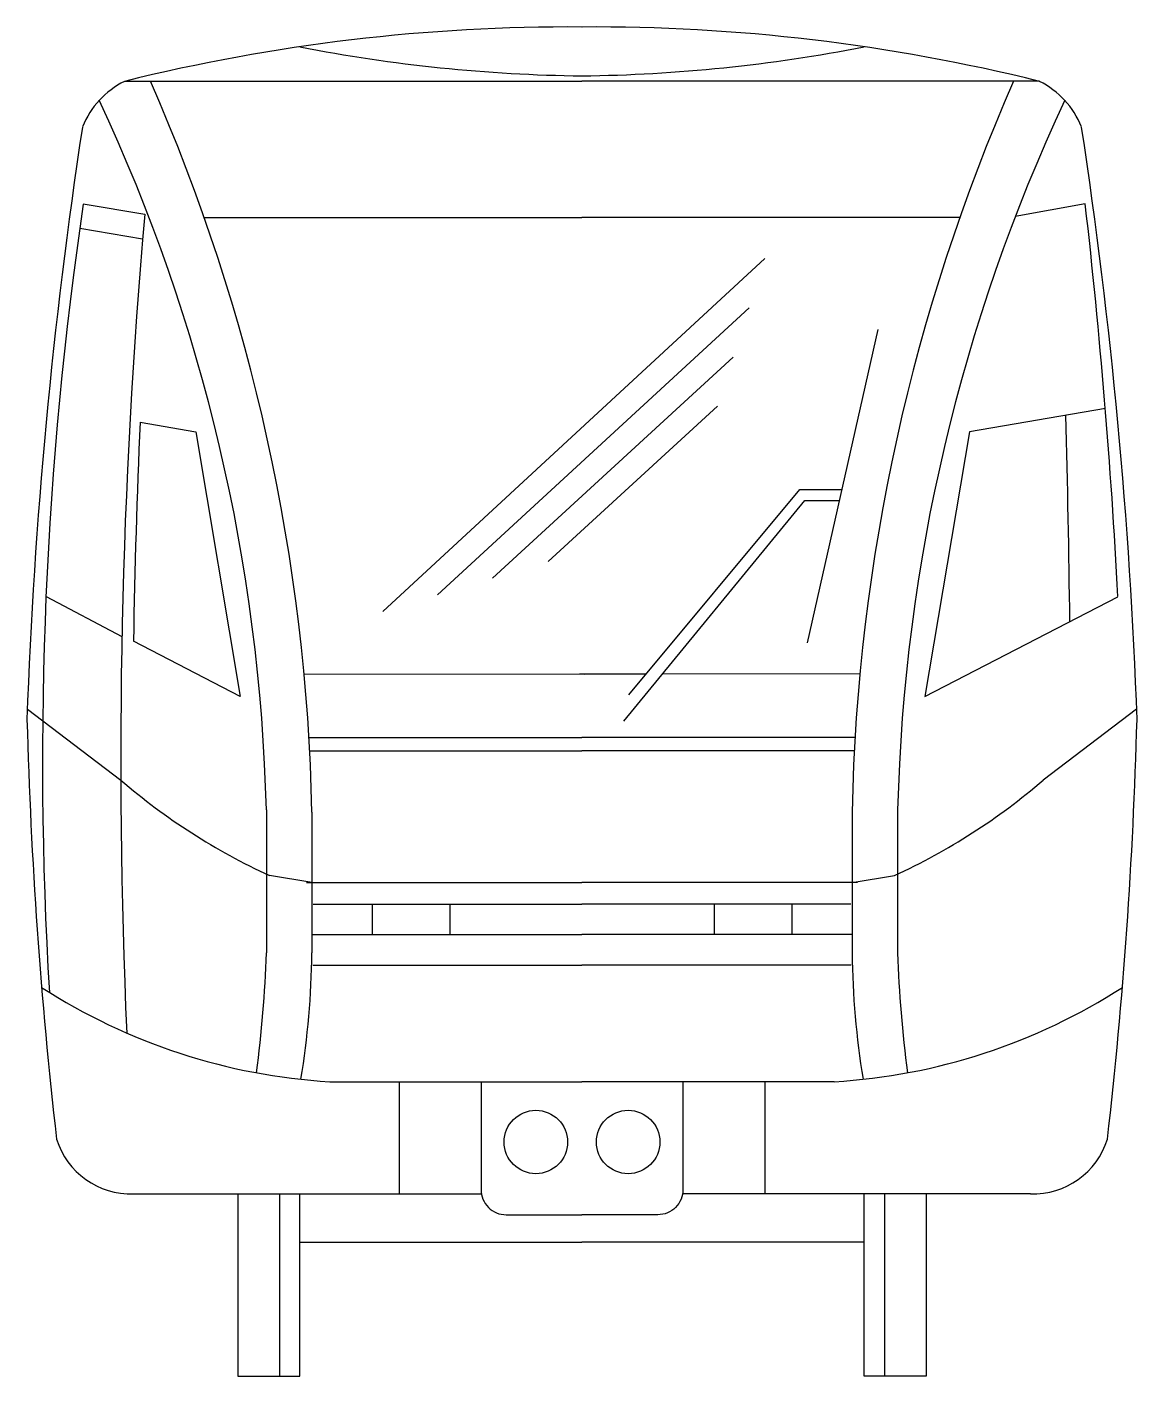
# Model space of a CAD drawing. Header units: metres. Extents: x -1.42 to 1.42, y 0 to 3.45.
import ezdxf

# ---------------------------------------------------------------- set-up
doc = ezdxf.new("R2010")
doc.units = ezdxf.units.M

msp = doc.modelspace()

# ---------------------------------------------------------------- linework, layer by layer
for points in [[(-1.1714, 3.3142), (0, 3.3142)], [(1.1714, 3.3142), (0, 3.3142)], [(-1.2769, 3.0002), (-1.1197, 2.9738)], [(1.2886, 3.0005), (1.1094, 2.968)], [(-1.2858, 2.9383), (-1.1251, 2.9106)], [(-0.968, 2.9657), (0, 2.9657)], [(0.968, 2.9657), (0, 2.9657)], [(-0.5097, 1.9574), (0.4682, 2.8608)], [(-0.3699, 1.9995), (0.4276, 2.7342)], [(0.7571, 2.6792), (0.5762, 1.8767)], [(-0.2289, 2.042), (0.3873, 2.6082)], [(-0.0865, 2.0849), (0.3473, 2.483)], [(1.3399, 2.4767), (0.9918, 2.4171), (0.878, 1.7396), (1.3723, 1.995)], [(-1.1313, 2.4415), (-0.9885, 2.4171), (-0.8748, 1.7396), (-1.1484, 1.881)], [(0.1196, 1.7438), (0.5579, 2.2692), (0.6647, 2.2692)], [(0.1071, 1.6765), (0.5704, 2.2412), (0.6584, 2.2412)], [(-1.3723, 1.9951), (-1.1779, 1.8933)], [(-0.7128, 1.7977), (0.006, 1.7965)], [(0.1638, 1.7968), (-0.006, 1.7965)], [(0.7128, 1.7977), (0.2058, 1.7969)], [(-1.42, 1.7071), (-1.1811, 1.5257)], [(1.42, 1.7071), (1.1811, 1.5257)], [(-0.6999, 1.6341), (0, 1.6341)], [(0.6999, 1.6341), (0, 1.6341)], [(-0.6971, 1.6002), (0, 1.6002)], [(0.6971, 1.6002), (0, 1.6002)], [(-0.8081, 1.4492), (-0.8081, 1.0832)], [(-0.6914, 1.4435), (-0.6914, 1.0831)], [(0.6914, 1.4435), (0.6914, 1.0831)], [(0.8081, 1.4492), (0.8081, 1.0832)], [(-0.6914, 1.2631), (-0.8004, 1.2809)], [(0.6914, 1.2631), (0.8004, 1.2809)], [(-0.705, 1.2631), (0, 1.2631)], [(0.705, 1.2631), (0, 1.2631)], [(-0.6887, 1.2082), (0, 1.2082)], [(-0.5375, 1.2082), (-0.5375, 1.1298)], [(-0.3387, 1.2082), (-0.3387, 1.1298)], [(0.6887, 1.2082), (0, 1.2082)], [(0.3387, 1.2082), (0.3387, 1.1298)], [(0.5375, 1.2082), (0.5375, 1.1298)], [(-0.6914, 1.1298), (0, 1.1298)], [(0.6914, 1.1298), (0, 1.1298)], [(-0.6891, 1.0513), (0, 1.0513)], [(0.6891, 1.0513), (0, 1.0513)], [(-0.6454, 0.7533), (0, 0.7533)], [(-0.4682, 0.7533), (-0.4682, 0.4666)], [(0.6454, 0.7533), (0, 0.7533)], [(0.4682, 0.7533), (0.4682, 0.4666)], [(-1.1481, 0.4666), (-0.2584, 0.4666)], [(-0.8812, 0.4666), (-0.8812, 0), (-0.7226, 0), (-0.7226, 0.4666)], [(-0.7748, 0.4666), (-0.7748, 0)], [(1.1481, 0.4666), (0.2584, 0.4666)], [(0.8812, 0.4666), (0.8812, 0), (0.7226, 0), (0.7226, 0.4666)], [(0.7748, 0.4666), (0.7748, 0)], [(-0.7226, 0.3423), (0, 0.3423)], [(0.7226, 0.3423), (0, 0.3423)]]:
    msp.add_lwpolyline(points)
for points in [[(-0.2584, 0.7533), (-0.2584, 0.477, 0.414214), (-0.1942, 0.4128), (0, 0.4128)], [(0.2584, 0.7533), (0.2584, 0.477, -0.414214), (0.1942, 0.4128), (0, 0.4128)]]:
    msp.add_lwpolyline(points, format="xyb")
for centre in [(-0.1181, 0.599), (0.1181, 0.599)]:
    msp.add_circle(centre, 0.0812)
for centre, radius, start, end in [((-0.031, -1.2909), 4.7442, 89.6262, 103.9099), ((0.031, -1.2909), 4.7442, 76.0901, 90.3738), ((0.0444, 7.3035), 3.9754, 258.882, 269.3599), ((-0.0444, 7.3035), 3.9754, 270.6401, 281.118), ((-1.0702, 3.1123), 0.2258, 116.639, 157.6716), ((-5.5868, 1.3428), 4.8964, 1.1788, 23.7426), ((5.5868, 1.3428), 4.8964, 156.2574, 178.8212), ((1.0702, 3.1123), 0.2258, 22.3284, 63.361), ((-5.3573, 1.336), 4.5506, 1.4257, 25.09), ((5.3573, 1.336), 4.5506, 154.91, 178.5743), ((11.6527, 1.2214), 13.0818, 171.31517, 177.98823), ((-11.6527, 1.2214), 13.0818, 2.01177, 8.68483), ((8.4273, 1.5719), 9.8087, 171.62716, 183.44698), ((14.7581, 1.5771), 15.9391, 174.97256, 182.51357), ((-15.347, 1.1095), 16.7427, 3.03197, 6.48513), ((-50.6419, 1.2032), 51.8962, 0.804, 1.38707), ((18.4874, 1.5614), 19.6384, 177.4314, 179.06751), ((11.017, 2.0155), 12.4425, 181.5423, 186.50189), ((-11.017, 2.0155), 12.4425, 353.49811, 358.4577), ((-0.1132, 2.7678), 1.638, 229.3142, 245.1951), ((0.1132, 2.7678), 1.638, 294.8049, 310.6858), ((-3.8735, 1.1826), 3.067, 352.3869, 358.1434), ((-2.8621, 1.1084), 2.1708, 350.7508, 359.3307), ((2.8621, 1.1084), 2.1708, 180.6693, 189.2492), ((3.8735, 1.1826), 3.067, 181.8566, 187.6131), ((-0.5543, 2.2808), 1.5302, 237.1821, 266.5872), ((0.5543, 2.2808), 1.5302, 273.4128, 302.8179), ((-1.1551, 0.666), 0.1995, 197.3417, 272.0121), ((1.1551, 0.666), 0.1995, 267.9879, 342.6583)]:
    msp.add_arc(centre, radius, start, end)

doc.saveas('drawing.dxf')
